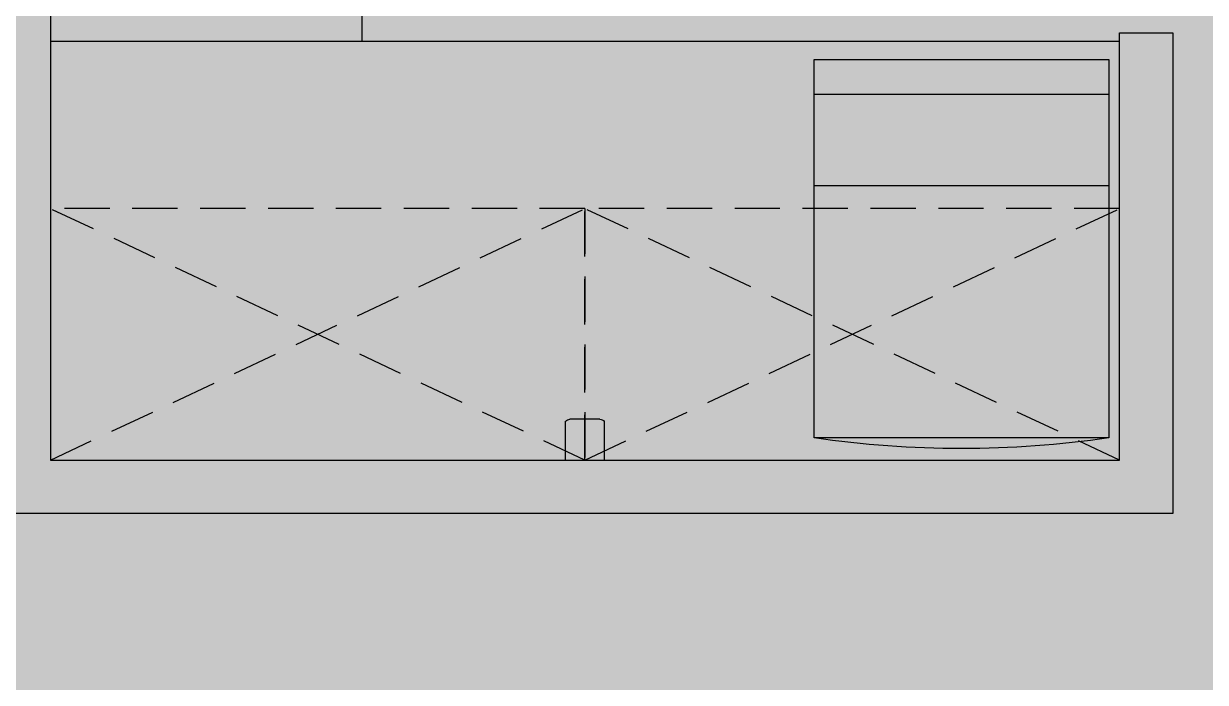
# Model space of a CAD drawing. Header units: millimetres. Extents: x 11706 to 69606, y 10911 to 38811.
# Drawn here: x 53390 to 55048, y 23224 to 24148 of the extents above; entities that cross this region are included whole.
import ezdxf

# ---------------------------------------------------------------- set-up
doc = ezdxf.new("R2010")
doc.units = ezdxf.units.MM
doc.linetypes.add('HIDDEN', pattern=[9.524999999999999, 6.35, -3.175])
for name, color, linetype in [('floor', 172, 'Continuous'), ('Furniture', 34, 'Continuous'), ('wall', 5, 'Continuous')]:
    doc.layers.add(name, color=color, linetype=linetype)

# ---------------------------------------------------------------- blocks, each defined once
blk = doc.blocks.new('table corn')
at = {"ltscale": 10}
h = blk.add_hatch(color=254, dxfattribs=at)
h.paths.add_polyline_path([(-1487.5, 0), (-1487.5, 437.5), (-587.5, 437.5), (-587.5, 0)])
h.paths.add_polyline_path([(-587.5, 1500), (0, 1500), (0, 0), (-587.5, 0)])
at = {"linetype": 'Continuous'}
for p, q in [((0, 1500), (-587.5, 1500)), ((-587.5, 1500), (-587.5, 0)), ((0, 0), (0, 1500)), ((-1487.5, 437.5), (-1487.5, 0)), ((-587.5, 437.5), (-1487.5, 437.5)), ((-1487.5, 0), (-587.5, 0)), ((-587.5, 0), (0, 0))]:
    blk.add_line(p, q, dxfattribs=at)
at = {"linetype": 'HIDDEN', "ltscale": 10}
for p, q in [((0, 1500), (-353.125, 750)), ((0, 750), (-353.125, 1500)), ((-353.125, 750), (0, 750)), ((0, 750), (-353.125, 0)), ((0, 0), (-353.125, 750)), ((-353.125, 750), (-353.125, 0)), ((0, 750), (-353.125, 750))]:
    blk.add_line(p, q, dxfattribs=at)
at = {"color": 252, "ltscale": 10}
for p, q in [((-562.5, 1485), (-31.25, 1485)), ((-562.5, 1071.71875), (-562.5, 1485)), ((-513.28125, 1485), (-513.28125, 1071.71875)), ((-385.15625, 1485), (-385.15625, 1071.71875)), ((-31.25, 1485), (-31.25, 1071.71875)), ((-31.25, 1071.71875), (-562.5, 1071.71875)), ((-57.8125, 771.09375), (-57.8125, 728.90625)), ((0, 777.34375), (-54.6875, 777.34375)), ((0, 722.65625), (0, 777.34375)), ((0, 722.65625), (-54.6875, 722.65625))]:
    blk.add_line(p, q, dxfattribs=at)
at = {"linetype": 'HIDDEN', "ltscale": 10}
blk.add_lwpolyline([(-353.125, 1500), (-353.125, 750)], dxfattribs=at)
at = {"color": 252, "ltscale": 10, "extrusion": (0, 0, -0.9999999999999999)}
blk.add_ellipse((-1470.3125, 1278.75), major_axis=(-1453.858049710175, 24.58106239931005), ratio=0.9919379019264927, start_param=2.98106138310883, end_param=3.268584746321106, dxfattribs=at)
at = {"color": 252, "ltscale": 10, "extrusion": (0, 0, -1)}
for centre, major_axis, ratio, start_param, end_param in [((-48.4375, 770.3125), (6.455804534822461, 6.455804534822457), 0.9999999999997293, 3.997939429681272, 4.783337436120489), ((-48.4375, 729.6875), (-6.455804534831265, 6.455804534831268), 0.9999999999984233, 4.641440548498862, 5.426838554937271)]:
    blk.add_ellipse(centre, major_axis=major_axis, ratio=ratio, start_param=start_param, end_param=end_param, dxfattribs=at)

msp = doc.modelspace()

# ---------------------------------------------------------------- hatches: boundary and pattern name
at = {"layer": 'floor', "true_color": 0xfef4cd}
h = msp.add_hatch(color=254, dxfattribs=at)
h.paths.add_polyline_path([(43806.45270171807, 27460.52869118989), (48531.45270171807, 27460.52869118989), (48531.45270171807, 22685.52869118989), (48306.45270171807, 22685.52869118989), (48306.45270171807, 22085.52869118989), (48906.45270171807, 22085.52869118989), (48906.45270171807, 22685.52869118989), (48681.45270171761, 22685.52869118989), (48681.45270171761, 27460.52869118995), (63331.45270171807, 27460.52869118995), (63331.45270171807, 22685.52869118983), (63106.45270171807, 22685.52869118983), (63106.45270171807, 22085.52869118989), (63706.45270171807, 22085.52869118989), (63706.45270171807, 22310.52869118989), (63856.53426844184, 22310.52869118989), (63856.53426844184, 22460.52869118989), (63706.45270171807, 22460.52869118989), (63706.45270171807, 22685.52869118989), (63481.45270171761, 22685.52869118983), (63481.45270171761, 27460.52869118995), (68906.45270171773, 27460.52869118995), (68906.45270171773, 22460.52869118989), (64667.25238322745, 22460.52869118989), (64667.25238322745, 22311.13799078821), (65306.45270171807, 22311.13799078821), (65306.45270171807, 20885.52869118989), (65406.45270171806, 20885.52869118989), (65406.45270171806, 22311.13799078821), (68906.45270171808, 22311.13799078821), (68906.45270171773, 19785.52869118989), (65406.45270171807, 19785.52869118887), (65406.45270171807, 19885.52869118989), (65306.45270171804, 19885.52869118989), (65306.45270171804, 19585.52869118989), (65406.45270171807, 19585.52869118989), (65406.45270171806, 18585.52869118989), (65306.45270171807, 18585.52869118989), (65306.45270171807, 17010.52869118995), (64906.45270171807, 17010.52869118995), (64906.45270171807, 16760.52869118989), (63906.45270171807, 16760.52869118986), (63906.45270171807, 17010.52869118995), (63706.45270171807, 17010.52869118995), (63706.45270171807, 17085.52869118989), (63106.45270171807, 17085.52869118989), (63106.45270171807, 16485.52869118989), (63506.45270171807, 16485.52869118989), (63506.45270171807, 11710.52869118994), (56081.45270171761, 11710.52869118994), (56081.45270171761, 16485.52869118989), (56306.45270171807, 16485.52869118989), (56306.45270171807, 17085.52869118989), (55706.45270171807, 17085.52869118989), (55706.45270171807, 16485.52869118989), (55931.45270171807, 16485.52869118989), (55931.45270171807, 11710.52869118983), (48681.45270171761, 11710.52869118983), (48681.45270171761, 16485.52869118989), (48906.45270171807, 16485.52869118989), (48906.45270171807, 17085.52869118989), (48306.45270171807, 17085.52869118989), (48306.45270171807, 16485.52869118989), (48531.45270171807, 16485.52869118989), (48531.45270171807, 11710.52869118983), (43806.45270171807, 11710.52869118994)])
h.paths.add_polyline_path([(48606.45270171807, 20751.88628893066), (48506.45270171807, 20751.88628893066), (48506.45270171807, 18419.17109344911), (48606.45270171807, 18419.17109344911)], flags=16)
h.paths.add_polyline_path([(55706.45270171807, 22685.52869118989), (56306.45270171807, 22685.52869118989), (56306.45270171807, 22085.52869118989), (55706.45270171807, 22085.52869118989)], flags=16)
at = {"layer": 'wall', "true_color": 0x706e6b}
h = msp.add_hatch(color=8, dxfattribs=at)
h.paths.add_polyline_path([(12406.45270171808, 15910.52869118989), (16506.45270171825, 15910.52869118989), (16506.45270171825, 16010.52869118989), (16606.45270171825, 16010.52869118989), (16606.45270171825, 14810.52869118989), (16506.45270171825, 14810.52869118989), (16506.45270171825, 15810.52869118989), (12406.45270171808, 15810.52869118989)])
h.paths.add_polyline_path([(68906.45270171773, 19785.52869118989), (65406.45270171807, 19785.52869118989), (65406.45270171804, 19885.52869118989), (65306.45270171804, 19885.52869118989), (65306.45270171809, 19585.52869118989), (65406.45270171807, 19585.52869118989), (65406.45270171807, 19685.52869118989), (68906.45270171808, 19685.52869118989)])
h.paths.add_polyline_path([(68906.45270171808, 22460.52869118989), (64667.25238322745, 22460.52869118989), (64667.25238322745, 22311.13799078821), (65306.45270171807, 22311.13799078821), (65306.45270171804, 20885.5286911899), (65406.45270171806, 20885.5286911899), (65406.45270171807, 22311.13799078821), (68906.45270171808, 22311.13799078821)])
h.paths.add_polyline_path([(16606.45270171825, 13910.52869118989), (16506.45270171825, 13910.52869118989), (16506.45270171825, 11710.52869119023), (16606.45270171825, 11710.52869119023)])
h.paths.add_polyline_path([(65406.45270171807, 18585.52869118989), (65306.45270171807, 18585.52869118989), (65306.45270171807, 17010.52869118995), (65406.45270171807, 17010.52869118995)])
h.paths.add_polyline_path([(63706.45270171807, 16485.52869118989), (63506.45270171807, 16485.52869118989), (63506.45270171807, 11710.52869118994), (63706.45270171807, 11710.52869118994)])
h.paths.add_polyline_path([(63906.45270171807, 17010.52869118995), (63706.45270171807, 17010.52869118995), (63706.45270171807, 16760.52869118995), (63906.45270171807, 16760.52869118995)])
h.paths.add_polyline_path([(66906.45270171808, 17010.52869118995), (64906.45270171807, 17010.52869118995), (64906.45270171807, 16760.52869118989), (66906.45270171808, 16760.52869118989)])
h.paths.add_polyline_path([(63481.45270171761, 27460.52869118995), (63331.45270171807, 27460.52869118995), (63331.45270171807, 22685.52869118983), (63481.45270171761, 22685.52869118983)], flags=16)
h.paths.add_polyline_path([(63856.53426844184, 22460.52869118989), (63706.45270171807, 22460.52869118989), (63706.45270171807, 22310.52869118989), (63856.53426844184, 22310.52869118989)], flags=17)
h.paths.add_polyline_path([(56081.45270171761, 16485.52869118989), (55931.45270171807, 16485.52869118989), (55931.45270171807, 11710.52869118983), (56081.45270171761, 11710.52869118983)])
h.paths.add_polyline_path([(48681.45270171761, 16485.52869118989), (48531.45270171807, 16485.52869118989), (48531.45270171807, 11710.52869118983), (48681.45270171761, 11710.52869118983)])
h.paths.add_polyline_path([(48681.45270171761, 27460.52869118995), (48531.45270171807, 27460.52869118995), (48531.45270171807, 22685.52869118989), (48681.45270171761, 22685.52869118989)], flags=16)
h.paths.add_polyline_path([(19056.45270171807, 22085.52869118989), (18956.45270171807, 22085.52869118989), (18956.45270171807, 17085.52869118989), (19056.45270171807, 17085.52869118989)])
h.paths.add_polyline_path([(26806.45270171807, 13826.67042347346), (26706.45270171807, 13826.67042347346), (26706.45270171807, 11710.52869118994), (26806.45270171807, 11710.52869118994)])
h.paths.add_polyline_path([(18706.45270171807, 22435.52869118989), (12406.45270171808, 22435.52869118989), (12406.45270171808, 22335.52869118989), (18706.45270171807, 22335.52869118989)])
h.paths.add_polyline_path([(26106.45270171807, 22435.52869118989), (19306.45270171807, 22435.52869118989), (19306.45270171807, 22335.52869118989), (26106.45270171807, 22335.52869118989)], flags=17)
h.paths.add_polyline_path([(12406.45270171808, 18085.52869118989), (12406.45270171808, 18185.52869118989), (16606.45270171825, 18185.52869118989), (16606.45270171825, 16910.52869118989), (16506.45270171825, 16910.52869118989), (16506.45270171825, 18085.52869118989)])
h.paths.add_polyline_path([(31206.45270171807, 16835.52869118989), (28206.45270171807, 16835.52869118989), (28206.45270171807, 16735.52869118995), (31206.45270171807, 16735.52869118995)])
h.paths.add_polyline_path([(19306.45270171807, 22956.78820211475), (19206.45270171807, 22956.78820211475), (19206.45270171807, 22685.52869118989), (19306.45270171807, 22685.52869118989)], flags=17)
h.paths.add_polyline_path([(28206.45270171807, 22435.52869118989), (31206.45270171807, 22435.52869118989), (31206.45270171807, 22335.52869118989), (28206.45270171807, 22335.52869118989)], flags=17)
h.paths.add_polyline_path([(69506.45270171808, 20085.52869118989), (68906.45270171808, 20085.52869118989), (68906.45270171808, 19485.52869118989), (69506.45270171808, 19485.52869118989)])
h.paths.add_polyline_path([(66906.45270171808, 15610.52869118994), (66906.45270171808, 17010.52869118989), (68906.45270171808, 17010.52869118995), (68906.45270171808, 17885.52869118989), (69606.45270171808, 17885.52869118989), (69606.45270171808, 16310.52869118994), (67606.45270171808, 16310.52869118994), (67606.45270171808, 15610.52869118994)])
h.paths.add_polyline_path([(48606.45270171807, 20751.88628893066), (48506.45270171807, 20751.88628893066), (48506.45270171807, 18419.17109344911), (48606.45270171807, 18419.17109344911)])
h.paths.add_polyline_path([(43506.45270171807, 11710.52869118994), (44106.45270171807, 11710.52869118994), (44106.45270171807, 11010.52869118994), (43506.45270171807, 11010.52869118994)])
h.paths.add_polyline_path([(63106.45270171807, 22685.52869118989), (63706.45270171807, 22685.52869118989), (63706.45270171807, 22085.52869118989), (63106.45270171807, 22085.52869118989)], flags=17)
h.paths.add_polyline_path([(69606.45270171802, 23085.52869119006), (68906.45270171808, 23085.52869119006), (68906.45270171808, 21685.52869118989), (69606.45270171802, 21685.52869118989)])
h.paths.add_polyline_path([(65706.45270171808, 11710.52869118994), (66906.45270171808, 11710.52869118994), (66906.45270171808, 14610.52869118994), (67606.45270171808, 14610.52869118994), (67606.45270171808, 10910.52869118994), (65706.45270171808, 10910.52869118994)])
h.paths.add_polyline_path([(62706.45270171807, 11710.52869118994), (64106.4527017179, 11710.52869118994), (64106.4527017179, 10910.52869118994), (62706.45270171807, 10910.52869118994)])
h.paths.add_polyline_path([(55306.45270171807, 11710.52869118983), (56706.4527017179, 11710.52869118983), (56706.4527017179, 10910.52869118983), (55306.45270171807, 10910.52869118983)])
h.paths.add_polyline_path([(47906.45270171807, 11710.52869118983), (49306.4527017179, 11710.52869118983), (49306.4527017179, 10910.52869118983), (47906.45270171807, 10910.52869118983)])
h.paths.add_polyline_path([(60506.45270171807, 11710.52869118994), (61106.45270171807, 11710.52869118994), (61106.45270171807, 11010.52869118994), (60506.45270171807, 11010.52869118994)])
h.paths.add_polyline_path([(58306.45270171807, 11710.52869118994), (58906.45270171807, 11710.52869118994), (58906.45270171807, 11010.52869118994), (58306.45270171807, 11010.52869118994)])
h.paths.add_polyline_path([(53106.45270171807, 11710.52869118994), (53706.45270171807, 11710.52869118994), (53706.45270171807, 11010.52869118994), (53106.45270171807, 11010.52869118994)])
h.paths.add_polyline_path([(50906.45270171807, 11710.52869118994), (51506.45270171807, 11710.52869118994), (51506.45270171807, 11010.52869118994), (50906.45270171807, 11010.52869118994)])
h.paths.add_polyline_path([(45706.45270171807, 11710.52869118994), (46306.45270171807, 11710.52869118994), (46306.45270171807, 11010.52869118994), (45706.45270171807, 11010.52869118994)])
h.paths.add_polyline_path([(48306.45270171807, 17085.52869118989), (48906.45270171807, 17085.52869118989), (48906.45270171807, 16485.52869118989), (48306.45270171807, 16485.52869118989)])
h.paths.add_polyline_path([(55706.45270171807, 17085.52869118989), (56306.45270171807, 17085.52869118989), (56306.45270171807, 16485.52869118989), (55706.45270171807, 16485.52869118989)])
h.paths.add_polyline_path([(63106.45270171807, 17085.52869118989), (63706.45270171807, 17085.52869118989), (63706.45270171807, 16485.52869118989), (63106.45270171807, 16485.52869118989)])
h.paths.add_polyline_path([(55706.45270171807, 22685.52869118989), (56306.45270171807, 22685.52869118989), (56306.45270171807, 22085.52869118989), (55706.45270171807, 22085.52869118989)], flags=17)
h.paths.add_polyline_path([(48306.45270171807, 22685.52869118989), (48906.45270171807, 22685.52869118989), (48906.45270171807, 22085.52869118989), (48306.45270171807, 22085.52869118989)], flags=17)
h.paths.add_polyline_path([(40506.45270171807, 11710.52869118983), (41906.45270171796, 11710.52869118983), (41906.45270171796, 10910.52869118983), (40506.45270171807, 10910.52869118983)])
h.paths.add_polyline_path([(33506.45270171807, 17085.52869118989), (34106.45270171807, 17085.52869118989), (34106.45270171807, 16485.52869118989), (33506.45270171807, 16485.52869118989)])
h.paths.add_polyline_path([(40906.45270171807, 17085.52869118989), (41506.45270171807, 17085.52869118989), (41506.45270171807, 16485.52869118989), (40906.45270171807, 16485.52869118989)])
h.paths.add_polyline_path([(40906.45270171807, 22685.52869118989), (41506.45270171807, 22685.52869118989), (41506.45270171807, 22085.52869118989), (40906.45270171807, 22085.52869118989)], flags=17)
h.paths.add_polyline_path([(33506.45270171807, 22685.52869118989), (34106.45270171807, 22685.52869118989), (34106.45270171807, 22085.52869118989), (33506.45270171807, 22085.52869118989)], flags=17)
h.paths.add_polyline_path([(26406.45270171807, 20751.88628893066), (26506.45270171807, 20751.88628893066), (26506.45270171807, 18419.17109344911), (26406.45270171807, 18419.17109344911)])
h.paths.add_polyline_path([(33106.45270171807, 11710.52869118983), (34506.4527017179, 11710.52869118983), (34506.4527017179, 10910.52869118983), (33106.45270171807, 10910.52869118983)])
h.paths.add_polyline_path([(38306.45270171807, 11710.52869118994), (38906.45270171807, 11710.52869118994), (38906.45270171807, 11010.52869118994), (38306.45270171807, 11010.52869118994)])
h.paths.add_polyline_path([(36106.45270171807, 11710.52869118994), (36706.45270171807, 11710.52869118994), (36706.45270171807, 11010.52869118994), (36106.45270171807, 11010.52869118994)])
h.paths.add_polyline_path([(30906.45270171807, 11710.52869118994), (31506.45270171807, 11710.52869118994), (31506.45270171807, 11010.52869118994), (30906.45270171807, 11010.52869118994)])
h.paths.add_polyline_path([(11746.45270171808, 20385.52869118989), (12406.45270171808, 20385.52869118989), (12406.45270171808, 20985.52869118989), (11746.45270171808, 20985.52869118989)])
h.paths.add_polyline_path([(12406.45270171808, 20985.52869118989), (11706.45270171808, 20985.52869118989), (11706.45270171808, 23360.52869118989), (12406.45270171808, 23360.52869118989)])
h.paths.add_polyline_path([(11746.45270171808, 18785.52869118989), (12406.45270171808, 18785.52869118989), (12406.45270171808, 18185.52869118989), (11746.45270171808, 18185.52869118989)])
h.paths.add_polyline_path([(11746.45270171808, 15210.52869118989), (12406.45270171808, 15210.52869118989), (12406.45270171808, 15810.52869118989), (11746.45270171808, 15810.52869118989)])
h.paths.add_polyline_path([(11746.45270171808, 13610.52869118989), (12406.45270171808, 13610.52869118989), (12406.45270171808, 13010.52869118989), (11746.45270171808, 13010.52869118989)])
h.paths.add_polyline_path([(12406.45270171808, 18185.52869118989), (11706.45270171808, 18185.52869118989), (11706.45270171808, 15810.52869118989), (12406.45270171808, 15810.52869118989)])
h.paths.add_polyline_path([(25706.45270171807, 11710.52869118994), (27106.4527017179, 11710.52869118994), (27106.4527017179, 10910.52869118994), (25706.45270171807, 10910.52869118994)])
h.paths.add_polyline_path([(18306.45270171825, 11710.52869118994), (19706.45270171807, 11710.52869118994), (19706.45270171807, 10910.52869118994), (18306.45270171825, 10910.52869118994)])
h.paths.add_polyline_path([(28706.45270171807, 11710.52869118994), (29306.45270171807, 11710.52869118994), (29306.45270171807, 11010.52869118994), (28706.45270171807, 11010.52869118994)])
h.paths.add_polyline_path([(23506.45270171807, 11710.52869118994), (24106.45270171807, 11710.52869118994), (24106.45270171807, 11010.52869118994), (23506.45270171807, 11010.52869118994)])
h.paths.add_polyline_path([(21306.45270171807, 11710.52869118994), (21906.45270171807, 11710.52869118994), (21906.45270171807, 11010.52869118994), (21306.45270171807, 11010.52869118994)])
h.paths.add_polyline_path([(16306.45270171825, 11710.52869119023), (16906.45270171825, 11710.52869119023), (16906.45270171825, 11010.52869119023), (16306.45270171825, 11010.52869119023)])
h.paths.add_polyline_path([(14306.45270171825, 11710.52869118994), (14906.45270171825, 11710.52869118994), (14906.45270171825, 11010.52869118994), (14306.45270171825, 11010.52869118994)])
h.paths.add_polyline_path([(11706.45270171808, 13010.52869118989), (12406.45270171808, 13010.52869118989), (12406.45270171808, 11710.52869118994), (12906.45270171825, 11710.52869119064), (12906.45270171813, 10910.52869119064), (11706.45270171808, 10910.52869119064)])
h.paths.add_polyline_path([(18706.45270171807, 17085.52869118989), (19306.45270171807, 17085.52869118989), (19306.45270171807, 16485.52869118989), (18706.45270171807, 16485.52869118989)])
h.paths.add_polyline_path([(26106.45270171807, 17085.52869118989), (26706.45270171807, 17085.52869118989), (26706.45270171807, 16485.52869118989), (26106.45270171807, 16485.52869118989)])
h.paths.add_polyline_path([(26106.45270171807, 22685.52869118989), (26706.45270171807, 22685.52869118989), (26706.45270171807, 22085.52869118989), (26106.45270171807, 22085.52869118989)], flags=17)
h.paths.add_polyline_path([(18706.45270171807, 22685.52869118989), (19306.45270171807, 22685.52869118989), (19306.45270171807, 22085.52869118989), (18706.45270171807, 22085.52869118989)], flags=17)
h.paths.add_polyline_path([(14306.45270171808, 31260.52869118995), (14406.45270171808, 31260.52869118995), (14406.45270171808, 30060.52869118995), (14906.45270171808, 30060.52869118995), (14906.45270171808, 29960.52869118995), (14306.45270171808, 29960.52869118995)], flags=17)
h.paths.add_polyline_path([(26456.45270171799, 27460.52869118983), (26356.45270171807, 27460.52869118983), (26356.45270171807, 23766.78820211467), (26456.45270171799, 23766.78820211467)], flags=17)
h.paths.add_polyline_path([(19306.45270171816, 27460.52869118983), (19206.4527017181, 27460.52869118983), (19206.4527017181, 23766.78820211475), (19306.45270171816, 23766.78820211475)], flags=17)
h.paths.add_polyline_path([(11706.45270171808, 28260.52869118995), (12606.45270171808, 28260.52869118995), (12606.45270171808, 27460.52869118995), (12406.45270171808, 27460.52869118995), (12406.45270171808, 26160.52869118989), (11706.45270171808, 26160.52869118983)])
h.paths.add_polyline_path([(16906.45270171825, 27460.52869118954), (13406.45270171808, 27460.52869118954), (13406.45270171808, 28260.52869118995), (16906.45270171825, 28260.52869118995)])
h.paths.add_polyline_path([(11906.45270171808, 30560.52869118995), (11906.45270171808, 31860.52869118995), (15506.45270171808, 31860.52869118995), (15506.45270171808, 28260.52869118995), (14906.45270171808, 28260.52869118995), (14906.45270171808, 31260.52869118995), (12506.45270171808, 31260.52869118995), (12506.45270171808, 30560.52869118995)])
h.paths.add_polyline_path([(12506.45270171808, 29560.52869118995), (11906.45270171808, 29560.52869118995), (11906.45270171808, 28260.52869118995), (12506.45270171808, 28260.52869118995)], flags=17)
h.paths.add_polyline_path([(33106.45270171807, 27460.52869118995), (34506.4527017179, 27460.52869118995), (34506.4527017179, 28260.52869118995), (33106.45270171807, 28260.52869118995)], flags=16)
h.paths.add_polyline_path([(11746.45270171808, 23960.52869118989), (12406.45270171808, 23960.52869118989), (12406.45270171808, 23360.52869118989), (11746.45270171808, 23360.52869118989)])
h.paths.add_polyline_path([(11746.45270171808, 25560.52869118989), (12406.45270171808, 25560.52869118989), (12406.45270171808, 26160.52869118989), (11746.45270171808, 26160.52869118989)])
h.paths.add_polyline_path([(25706.45270171807, 27460.52869118983), (27106.4527017179, 27460.52869118983), (27106.4527017179, 28260.52869118983), (25706.45270171807, 28260.52869118983)], flags=17)
h.paths.add_polyline_path([(18306.45270171825, 27460.52869118983), (19706.45270171807, 27460.52869118983), (19706.45270171807, 28260.52869118983), (18306.45270171825, 28260.52869118983)], flags=17)
h.paths.add_polyline_path([(23506.45270171807, 27460.52869118983), (24106.45270171807, 27460.52869118983), (24106.45270171807, 28160.52869118983), (23506.45270171807, 28160.52869118983)], flags=17)
h.paths.add_polyline_path([(21306.45270171807, 27460.52869118983), (21906.45270171807, 27460.52869118983), (21906.45270171807, 28160.52869118983), (21306.45270171807, 28160.52869118983)], flags=17)
h.paths.add_polyline_path([(30906.45270171807, 27460.52869118983), (31506.45270171807, 27460.52869118983), (31506.45270171807, 28160.52869118983), (30906.45270171807, 28160.52869118983)], flags=17)
h.paths.add_polyline_path([(28706.45270171807, 27460.52869118983), (29306.45270171807, 27460.52869118983), (29306.45270171807, 28160.52869118983), (28706.45270171807, 28160.52869118983)], flags=17)
h.paths.add_polyline_path([(47906.45270171807, 27660.52869118995), (46306.4527017179, 27660.52869118995), (46306.4527017179, 27460.52869118995), (47906.45270171807, 27460.52869118995)], flags=17)
h.paths.add_polyline_path([(45706.4527017179, 27660.52869119047), (44106.4527017179, 27660.52869119047), (44106.4527017179, 27460.52869119082), (45706.4527017179, 27460.52869119082)], flags=17)
h.paths.add_polyline_path([(43006.45270171807, 27460.52869118989), (43006.45270171807, 28260.52869118995), (43406.45270171807, 28260.52869118995), (43406.45270171813, 29360.52869118995), (44106.45270171807, 29360.52869118995), (44106.45270171807, 28260.52869118995), (44106.4527017179, 27460.52869118995)], flags=16)
h.paths.add_polyline_path([(46306.4527017179, 27460.52869118995), (45706.4527017179, 27460.52869118995), (45706.4527017179, 28160.52869118983), (46306.4527017179, 28160.52869118983)], flags=16)
h.paths.add_polyline_path([(55306.45270171807, 27460.52869118995), (56706.4527017179, 27460.52869118995), (56706.4527017179, 28260.52869118995), (55306.45270171807, 28260.52869118995)], flags=16)
h.paths.add_polyline_path([(47906.45270171807, 27460.52869118995), (49306.4527017179, 27460.52869118995), (49306.4527017179, 28260.52869118995), (47906.45270171807, 28260.52869118995)], flags=16)
h.paths.add_polyline_path([(53106.45270171807, 27460.52869118995), (53706.45270171807, 27460.52869118995), (53706.4527017179, 28160.52869118983), (53106.4527017179, 28160.52869118983)], flags=16)
h.paths.add_polyline_path([(50906.45270171807, 27460.52869118995), (51506.45270171807, 27460.52869118995), (51506.45270171807, 28160.52869118983), (50906.45270171807, 28160.52869118983)], flags=16)
h.paths.add_polyline_path([(38306.45270171807, 27460.52869118995), (38306.45270171807, 28260.52869118995), (38406.45270171807, 28260.52869118995), (38406.45270171807, 29160.52869118995), (39106.45270171807, 29160.52869118995), (39106.45270171807, 28260.52869118995), (39406.45270171807, 28260.52869118995), (39406.45270171807, 27460.52869118995)], flags=16)
h.paths.add_polyline_path([(40969.20549999605, 28260.52869118997), (41451.69990344022, 28260.52869118997), (41451.69990344022, 27460.52869118997), (40969.20549999605, 27460.52869118997)], flags=17)
h.paths.add_polyline_path([(67906.45270171826, 27460.52869118995), (67906.45270171826, 28260.52869118995), (69606.45270171808, 28260.52869118995), (69606.45270171773, 26885.52869118995), (68906.45270171773, 26885.52869118989), (68906.45270171773, 27460.52869118995)])
h.paths.add_polyline_path([(65706.45270171808, 27460.52869118995), (66306.45270171808, 27460.52869118995), (66306.45270171808, 28160.52869118983), (65706.45270171808, 28160.52869118983)])
h.paths.add_polyline_path([(62706.45270171807, 27460.52869118995), (64106.4527017179, 27460.52869118995), (64106.4527017179, 28260.52869118995), (62706.45270171807, 28260.52869118995)], flags=16)
h.paths.add_polyline_path([(60506.45270171807, 27460.52869118995), (61106.45270171807, 27460.52869118995), (61106.4527017179, 28160.52869118983), (60506.4527017179, 28160.52869118983)], flags=16)
h.paths.add_polyline_path([(58306.45270171807, 27460.52869118995), (58906.45270171807, 27460.52869118995), (58906.4527017179, 28160.52869118983), (58306.4527017179, 28160.52869118983)], flags=16)
h.paths.add_polyline_path([(69506.45270171796, 25285.52869118995), (68906.45270171808, 25285.52869118995), (68906.45270171808, 24685.52869119006), (69506.45270171796, 24685.52869119006)])
h.paths.add_polyline_path([(48906.45270171807, 31560.52869118995), (48606.45270171807, 31560.52869118995), (48606.45270171807, 31260.52869118995), (48906.45270171807, 31260.52869118995)])
h.paths.add_polyline_path([(48906.45270171807, 38810.52869118995), (48606.45270171807, 38810.52869118995), (48606.45270171807, 38510.52869118995), (48906.45270171807, 38510.52869118995)])
h.paths.add_polyline_path([(45106.45270171807, 33360.52869118995), (45106.4527017181, 38810.52869118995), (44256.45270171807, 38810.52869118995), (44256.45270171807, 38110.52869118995), (44406.45270171807, 38110.52869118995), (44406.4527017181, 33360.52869118995)])
h.paths.add_polyline_path([(41106.4527017181, 32860.52869118995), (41506.4527017181, 32860.52869118995), (41506.4527017181, 33760.52869118995), (41106.4527017181, 33760.52869118992), (41106.4527017181, 38110.52869118995), (40756.45270171807, 38110.52869118995), (40756.4527017181, 38810.52869118995), (41756.45270171807, 38810.52869118995), (41756.45270171807, 38110.52869118995), (41606.45270171807, 38110.52869118995), (41606.45270171807, 31960.52869118995), (41706.45270171807, 31960.52869118995), (41706.45270171807, 31260.52869118995), (41106.45270171807, 31260.52869118995)])
h.paths.add_polyline_path([(43656.45270171807, 38760.52869118995), (43306.45270171807, 38760.52869118995), (43306.45270171807, 38110.52869118995), (43656.45270171807, 38110.52869118995)])
h.paths.add_polyline_path([(42706.45270171807, 38760.52869118995), (42356.45270171807, 38760.52869118995), (42356.45270171807, 38110.52869118989), (42706.45270171807, 38110.52869118989)])
h.paths.add_polyline_path([(33906.45270171807, 37485.52869118995), (33906.45270171807, 38810.52869118995), (39156.45270171807, 38810.52869118995), (39156.45270171807, 38110.52869118995), (34606.45270171807, 38110.52869118995), (34606.45270171807, 37485.52869118995)])
h.paths.add_polyline_path([(39106.45270171807, 31260.52869118995), (38406.45270171807, 31260.52869118995), (38406.45270171807, 30360.52869118995), (39106.45270171807, 30360.52869118995)])
h.paths.add_polyline_path([(33906.45270171807, 32585.52869118995), (34606.45270171807, 32585.52869118995), (34606.45270171807, 31960.52869118995), (39406.45270171807, 31960.52869118995), (39406.45270171807, 31260.52869118995), (33906.45270171807, 31260.52869118995)])
h.paths.add_polyline_path([(38556.45270171807, 34460.52869118995), (39156.45270171807, 34460.52869118995), (39156.45270171807, 33860.52869118995), (38556.45270171807, 33860.52869118995)])
h.paths.add_polyline_path([(38556.45270171807, 36210.52869118995), (39156.45270171807, 36210.52869118995), (39156.45270171807, 35610.52869118995), (38556.45270171807, 35610.52869118995)])
h.paths.add_polyline_path([(36506.45270171807, 34460.52869118995), (37106.45270171807, 34460.52869118995), (37106.45270171807, 33860.52869118995), (36506.45270171807, 33860.52869118995)])
h.paths.add_polyline_path([(36506.45270171807, 36210.52869118995), (37106.45270171807, 36210.52869118995), (37106.45270171807, 35610.52869118995), (36506.45270171807, 35610.52869118995)])
h.paths.add_polyline_path([(34606.45270171807, 36285.52869118995), (33906.45270171807, 36285.52869118995), (33906.45270171807, 33785.52869118995), (34606.45270171807, 33785.52869118995)])
h.paths.add_polyline_path([(41206.45270171807, 33760.52869118992), (41106.4527017181, 33760.52869118992), (41106.4527017181, 32860.52869118995), (41206.45270171807, 32860.52869118995)], flags=17)
h.paths.add_polyline_path([(42606.45270171807, 31260.52869118995), (43406.45270171807, 31260.52869118995), (43406.45270171807, 30360.52869118995), (44106.45270171807, 30360.52869118995), (44106.45270171807, 31260.52869118995), (45106.45270171807, 31260.52869118995), (45106.45270171807, 33360.52869118995), (44406.4527017181, 33360.52869118995), (44406.45270171807, 31960.52869118995), (42606.45270171807, 31960.52869118992)])
h.paths.add_polyline_path([(45206.45270171807, 31360.52869118995), (45106.45270171807, 31360.52869118995), (45106.45270171807, 31260.52869118995), (45206.45270171807, 31260.52869118995)])
h.paths.add_polyline_path([(45006.45270171807, 36635.52869118995), (44506.45270171807, 36635.52869118995), (44506.45270171807, 35635.52869118995), (45006.45270171807, 35635.52869118995)], flags=16)
h.paths.add_polyline_path([(45006.45270171807, 34435.52869118995), (44506.45270171807, 34435.52869118995), (44506.45270171807, 33435.52869118995), (45006.45270171807, 33435.52869118995)], flags=16)
edge = h.paths.add_edge_path()
edge.add_line((65406.45270171806, 20885.52869118989), (65306.45270171806, 20885.52869118989))
edge.add_line((65406.45270171806, 19885.52869118989), (65306.45270171806, 19885.52869118989))
edge.add_line((14406.45270171808, 30060.52869118995), (14575.31956385797, 31124.28870173229))

# ---------------------------------------------------------------- linework, layer by layer
at = {"layer": 'Furniture'}
msp.add_lwpolyline([(53352.77218856219, 26685.52869118995), (55002.77218856219, 26685.52869118995), (55002.77218856219, 26010.52869118995), (54927.77218856219, 26010.52869118995), (54927.77218856219, 26610.52869118995), (53427.77218856219, 26610.52869118995), (53427.77218856219, 25110.52869118995), (54927.77218856219, 25110.52869118995), (54927.77218856219, 25035.52869118995), (53427.77218856219, 25035.52869118995), (53427.77218856219, 23535.52869118995), (54927.77218856219, 23535.52869118995), (54927.77218856219, 24135.52869118995), (55002.77218856219, 24135.52869118995), (55002.77218856219, 23460.52869118995), (53352.77218856219, 23460.52869118995)], dxfattribs=at)

# ---------------------------------------------------------------- block references
at = {"layer": 'Furniture', "rotation": 270}
msp.add_blockref('table corn', (53427.77218856219, 23535.52869118995), dxfattribs=at)

doc.saveas('drawing.dxf')
